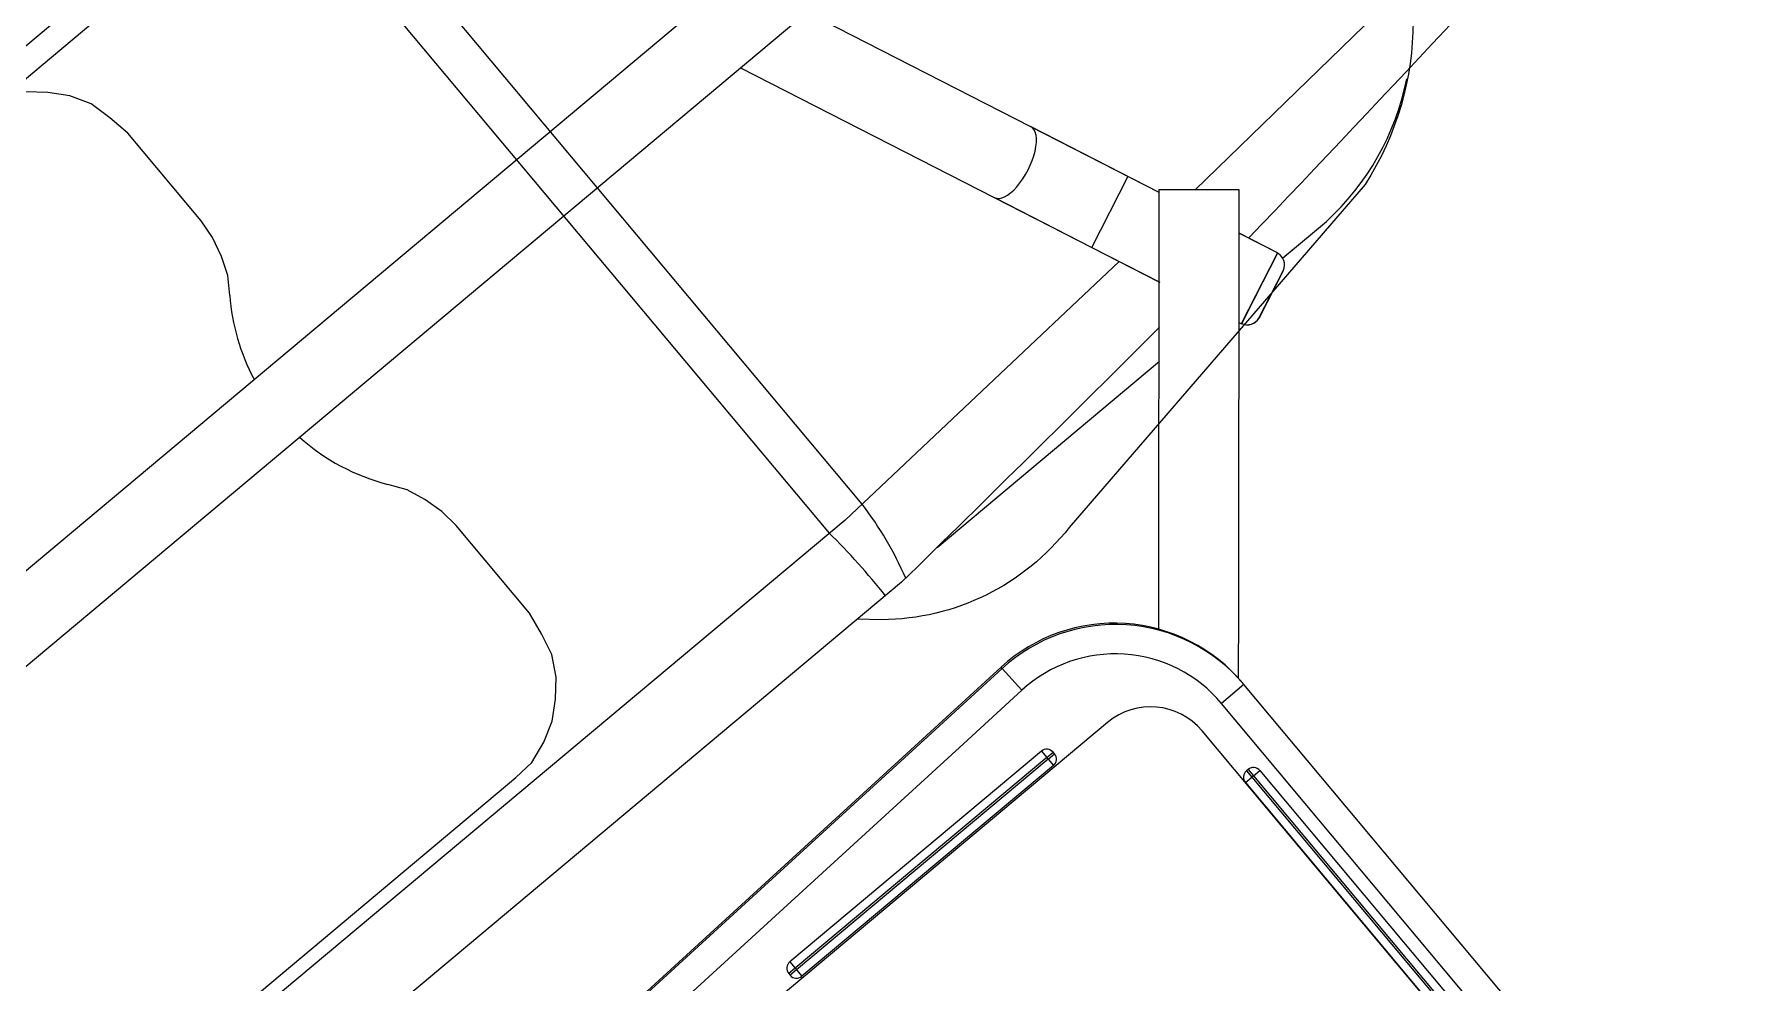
# Model space of a CAD drawing. Extents: x 741 to 1339, y 725 to 848.
# Drawn here: x 1102.698 to 1103.513, y 787.019 to 787.471 of the extents above; entities that cross this region are included whole.
import ezdxf

# ---------------------------------------------------------------- set-up
doc = ezdxf.new("R2010")
doc.units = 0
doc.header["$MEASUREMENT"] = 0
doc.linetypes.add('CONTINU', pattern=[0])
for name, color, linetype in [('Lay Out', 31, 'CONTINUOUS'), ('PAREDES', 7, 'CONTINUOUS'), ('PENA-008', 8, 'CONTINUOUS')]:
    doc.layers.add(name, color=color, linetype=linetype)

# ---------------------------------------------------------------- blocks, each defined once
blk = doc.blocks.new('A$C12870BC7')
at = {"layer": 'Lay Out', "linetype": 'CONTINU', "ltscale": 0.6}
for p, q in [((0.56014, 1.33454), (0.56014, 2.09374)), ((0.59517, 1.33054), (0.59517, 2.09374)), ((0.76781, 2.037), (0.7923, 2.06619)), ((0.7923, 2.06619), (0.94551, 1.93763)), ((0.80809, 2.05294), (0.82729, 2.06109)), ((0.80809, 2.05294), (0.82729, 2.06109)), ((0.80867, 2.05319), (0.82734, 2.06111)), ((0.80867, 2.05319), (0.82734, 2.06111)), ((0.84218, 2.02602), (0.82729, 2.06109)), ((0.84218, 2.02602), (0.82729, 2.06109)), ((0.84222, 2.02604), (0.82734, 2.06111)), ((0.84222, 2.02604), (0.82734, 2.06111)), ((0.84208, 2.02625), (0.82739, 2.06086)), ((0.84208, 2.02625), (0.82739, 2.06086)), ((0.84213, 2.02627), (0.82743, 2.06088)), ((0.84213, 2.02627), (0.82743, 2.06088)), ((0.84544, 2.0342), (0.83544, 2.05776)), ((0.84544, 2.0342), (0.83544, 2.05776)), ((0.84549, 2.03422), (0.83549, 2.05778)), ((0.84549, 2.03422), (0.83549, 2.05778)), ((0.70545, 2.00937), (0.76873, 2.03623)), ((0.70549, 2.00939), (0.76873, 2.03623)), ((0.76781, 2.037), (0.92102, 1.90845)), ((0.7684, 1.99471), (0.75351, 2.02978)), ((0.84084, 2.02546), (0.84218, 2.02602)), ((0.84084, 2.02546), (0.84218, 2.02602)), ((0.84126, 2.02563), (0.84222, 2.02604)), ((0.84126, 2.02563), (0.84222, 2.02604)), ((0.59517, 1.96256), (0.70545, 2.00937)), ((0.76836, 1.99469), (0.80148, 2.00875)), ((0.7684, 1.99471), (0.80197, 2.00896)), ((0.72034, 1.97431), (0.76836, 1.99469)), ((0.72037, 1.97432), (0.7684, 1.99471)), ((0.59517, 1.92117), (0.72034, 1.97431)), ((0.94551, 1.93763), (0.97074, 1.91646)), ((0.97483, 1.91657), (0.97403, 1.91657)), ((1.34627, 1.91657), (0.97483, 1.91657)), ((0.97483, 1.91657), (0.97483, 1.90257)), ((0.92102, 1.90845), (0.92875, 1.90196)), ((1.34627, 1.90257), (0.97483, 1.90257)), ((1.00715, 1.89207), (1.01115, 1.89207)), ((1.00715, 1.89207), (1.00715, 1.89107)), ((1.01115, 1.89607), (1.25064, 1.89607)), ((1.01115, 1.89207), (1.01115, 1.89607)), ((1.01115, 1.89207), (1.25064, 1.89207)), ((1.01115, 1.89207), (1.01115, 1.89107)), ((1.28289, 1.88707), (0.9789, 1.88707)), ((1.00715, 1.89107), (1.01115, 1.89107)), ((1.01115, 1.89107), (1.25064, 1.89107)), ((1.01115, 1.88707), (1.01115, 1.89107)), ((1.01115, 1.88707), (1.25064, 1.88707)), ((0.9469, 1.85507), (0.9469, 1.63407)), ((0.79194, 1.83216), (0.38548, 1.83216)), ((0.90521, 1.57949), (0.89409, 1.83306)), ((0.8949, 1.83306), (0.89409, 1.83306)), ((0.8949, 1.83306), (0.90889, 1.83368)), ((0.8949, 1.83306), (0.89656, 1.79523)), ((0.90889, 1.83368), (0.91055, 1.79584)), ((0.93715, 1.82207), (0.94115, 1.82207)), ((0.93715, 1.82207), (0.93715, 1.66557)), ((0.94115, 1.82207), (0.94115, 1.82607)), ((0.94215, 1.82607), (0.94115, 1.82607)), ((0.94215, 1.82207), (0.94115, 1.82207)), ((0.94115, 1.82207), (0.94115, 1.66557)), ((0.94215, 1.82207), (0.94215, 1.82607)), ((0.94215, 1.82207), (0.94615, 1.82207)), ((0.94215, 1.82207), (0.94215, 1.66557)), ((0.94615, 1.82207), (0.94615, 1.66557)), ((0.7926, 1.81121), (0.36818, 1.81121)), ((0.90549, 1.59157), (0.89656, 1.79523)), ((0.91947, 1.59219), (0.91055, 1.79584)), ((0.93715, 1.66557), (0.94115, 1.66557)), ((0.94115, 1.66557), (0.94115, 1.66157)), ((0.94115, 1.66557), (0.94215, 1.66557)), ((0.94215, 1.66557), (0.94215, 1.66157)), ((0.94215, 1.66557), (0.94615, 1.66557)), ((0.94115, 1.66157), (0.94215, 1.66157))]:
    blk.add_line(p, q, dxfattribs=at)
for points in [[(0.33759, 1.93859, -0.007078), (0.38345, 2.34379, -0.39016), (0.47556, 2.42471), (0.68521, 2.42471, -0.39016), (0.77733, 2.34379, -0.005664), (0.81304, 2.05504, -0.004559)], [(0.37635, 1.95863), (0.40333, 2.34165, -0.391128), (0.47532, 2.40471), (0.68546, 2.40471, -0.391128), (0.75744, 2.34165), (0.779, 2.04986)], [(0.69676, 1.32166, -0.234658), (0.43039, 1.33836, -0.272496), (0.38039, 1.42496), (0.38039, 1.69816, 0.181632), (0.35547, 1.76422), (0.32052, 1.80393, -0.228787), (0.29691, 1.9008), (0.3317, 2.11393, -0.293385), (0.4511, 2.21394, -0.140345), (0.70967, 2.21394, -0.293384), (0.82908, 2.11393), (0.86387, 1.9008, -0.228787), (0.84025, 1.80393), (0.8326, 1.79523)], [(0.83073, 2.06126), (0.83073, 2.08846, 0.160317), (0.80315, 2.16155)], [(0.78194, 2.00045), (0.7926, 1.82104), (0.7926, 1.46211, -0.435023), (0.69514, 1.36168), (0.59517, 1.36168)], [(0.81835, 1.99511, -0.002184), (0.8326, 1.8226), (0.8326, 1.46303, -0.431666), (0.69478, 1.32168)], [(0.56014, 1.36168), (0.46563, 1.36168, -0.435023), (0.36818, 1.46211), (0.36818, 1.82104)]]:
    blk.add_lwpolyline(points, format="xyb", dxfattribs=at)
for points in [[(0.83073, 2.06126), (0.83073, 2.0679)], [(0.83073, 1.84627), (0.83073, 1.98463)], [(0.43149, 1.67708), (0.42029, 1.67522), (0.40957, 1.67265), (0.4, 1.66729), (0.39208, 1.66029), (0.38508, 1.65236), (0.37995, 1.6428), (0.37622, 1.63231), (0.37552, 1.62181)], [(0.48606, 1.67708), (0.43149, 1.67708)], [(0.52197, 1.66472), (0.51404, 1.67009), (0.50518, 1.67358), (0.49562, 1.67615), (0.48606, 1.67708)], [(0.67542, 1.67708), (0.66586, 1.67615), (0.6563, 1.67358), (0.64743, 1.67009), (0.63951, 1.66472)], [(0.72999, 1.67708), (0.67542, 1.67708)], [(0.78596, 1.62181), (0.78526, 1.63231), (0.78153, 1.6428), (0.7764, 1.65236), (0.7694, 1.66029), (0.76147, 1.66729), (0.75191, 1.67265), (0.74118, 1.67522), (0.72999, 1.67708)], [(0.78596, 1.45064), (0.78596, 1.62181)]]:
    blk.add_lwpolyline(points, dxfattribs=at)
for centre, radius, start, end in [((0.82974, 2.05496), 0.00636, 26.20562, 111.67276), ((0.82974, 2.05496), 0.00636, 26.20562, 111.67276), ((0.82978, 2.05497), 0.00636, 26.20562, 111.67276), ((0.82978, 2.05497), 0.00636, 26.20562, 111.67276), ((0.83946, 2.03205), 0.00636, 294.32724, 19.79438), ((0.83946, 2.03205), 0.00636, 294.32724, 19.79438), ((0.83951, 2.03206), 0.00636, 294.32724, 19.79438), ((0.83951, 2.03206), 0.00636, 294.32724, 19.79438), ((0.97483, 1.83656), 0.08, 89.99649, 182.50702), ((0.97483, 1.83656), 0.066, 89.9946, 182.50536), ((1.01115, 1.89207), 0.004, 90, 180), ((0.9789, 1.85507), 0.032, 90.00001, 180), ((1.01115, 1.89107), 0.004, 180, 270.00001), ((0.78337, 1.65518), 0.17719, 73.94291, 87.22668), ((0.94115, 1.82207), 0.004, 90, 180), ((0.94215, 1.82207), 0.004, 0, 90.00001), ((0.82315, 1.50257), 0.31015, 88.25494, 95.71774), ((0.58074, 1.74652), 0.10072, 234.30393, 258.19867), ((0.58074, 1.74652), 0.10072, 278.23745, 305.69607), ((0.94115, 1.66557), 0.004, 180, 270.00001), ((0.94215, 1.66557), 0.004, 270.00001, 0)]:
    blk.add_arc(centre, radius, start, end, dxfattribs=at)
for centre, major_axis, ratio, start_param, end_param in [((0.7129, 1.99184), (0.00744, -0.01753), 0.438438, 0, 3.141593), ((0.97403, 1.83657), (0.08001, -0.00029), 0.999847, 1.574389, 3.188993)]:
    blk.add_ellipse(centre, major_axis=major_axis, ratio=ratio, start_param=start_param, end_param=end_param, dxfattribs=at)
blk = doc.blocks.new('Layout')
at = {"layer": 'PENA-008', "color": 7, "ltscale": 0.2, "rotation": 309.9340696695724}
blk.add_blockref('A$C12870BC7', (1155.44208, 501.92204), dxfattribs=at)

msp = doc.modelspace()

# ---------------------------------------------------------------- block references
at = {"layer": 'PAREDES', "color": 7, "lineweight": 0}
msp.add_blockref('Layout', (-54.26272, 284.75654), dxfattribs=at)

doc.saveas('drawing.dxf')
